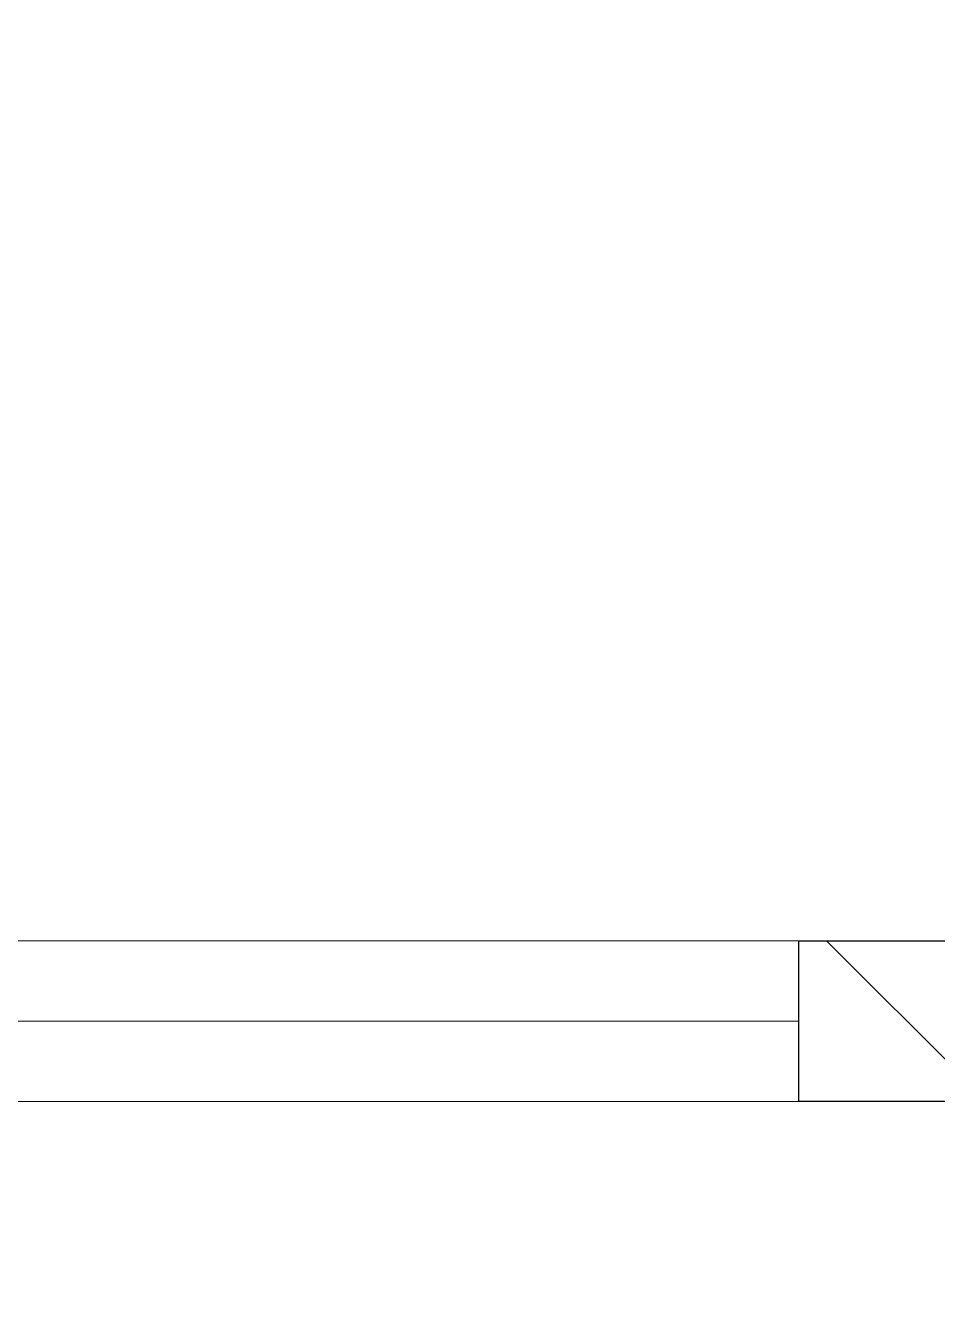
# Model space of a CAD drawing. Header units: millimetres. Extents: x 0 to 1680, y 0 to 594.
# Drawn here: x 620.32 to 629.4, y 525.53 to 538.29 of the extents above; entities that cross this region are included whole.
import ezdxf

# ---------------------------------------------------------------- set-up
doc = ezdxf.new("R2010")
doc.units = ezdxf.units.MM
for name, pattern in [('K5LT32795', [0]), ('K5LT_BASIC', [0]), ('K5LT_THIN_INCLUDED_TO_HATCHING', [0])]:
    doc.linetypes.add(name, pattern=pattern)
doc.layers.add('Системный слой', color=7, linetype='Continuous')

# ---------------------------------------------------------------- blocks, each defined once
blk = doc.blocks.new('U193')
at = {"layer": 'Системный слой', "color": 7, "linetype": 'K5LT32795', "lineweight": 13}
blk.add_line((629.897, 527.577), (628.297, 529.177), dxfattribs=at)
blk = doc.blocks.new('U192')
at = {"layer": 'Системный слой', "color": 150, "linetype": 'K5LT_BASIC', "lineweight": 25, "true_color": 0x0080ff}
for p, q in [((628.018, 529.177), (639.418, 529.177)), ((638.318, 527.577), (628.018, 527.577))]:
    blk.add_line(p, q, dxfattribs=at)
at = {"layer": 'Системный слой'}
blk.add_blockref('U193', (0, 0), dxfattribs=at)
blk = doc.blocks.new('U1676')
at = {"layer": 'Системный слой', "color": 7, "linetype": 'K5LT_THIN_INCLUDED_TO_HATCHING', "lineweight": 13}
for p, q in [((607.018, 529.177), (628.018, 529.177)), ((607.018, 528.377), (628.018, 528.377)), ((628.018, 527.577), (607.018, 527.577))]:
    blk.add_line(p, q, dxfattribs=at)
at = {"layer": 'Системный слой', "color": 150, "linetype": 'K5LT_BASIC', "lineweight": 25, "true_color": 0x0080ff}
for p, q in [((607.018, 527.577), (607.018, 529.177)), ((628.018, 529.177), (628.018, 527.577))]:
    blk.add_line(p, q, dxfattribs=at)
blk = doc.blocks.new('U1690')
at = {"layer": 'Системный слой', "color": 7, "linetype": 'K5LT_THIN_INCLUDED_TO_HATCHING', "lineweight": 13}
for p, q in [((607.018, 529.177), (628.018, 529.177)), ((607.018, 528.377), (628.018, 528.377)), ((628.018, 527.577), (607.018, 527.577))]:
    blk.add_line(p, q, dxfattribs=at)
at = {"layer": 'Системный слой', "color": 150, "linetype": 'K5LT_BASIC', "lineweight": 25, "true_color": 0x0080ff}
for p, q in [((607.018, 527.577), (607.018, 529.177)), ((628.018, 529.177), (628.018, 527.577))]:
    blk.add_line(p, q, dxfattribs=at)

msp = doc.modelspace()

# ---------------------------------------------------------------- block references
at = {"layer": 'Системный слой'}
for name in ['U192', 'U1676', 'U1690']:
    msp.add_blockref(name, (0, 0), dxfattribs=at)

doc.saveas('drawing.dxf')
